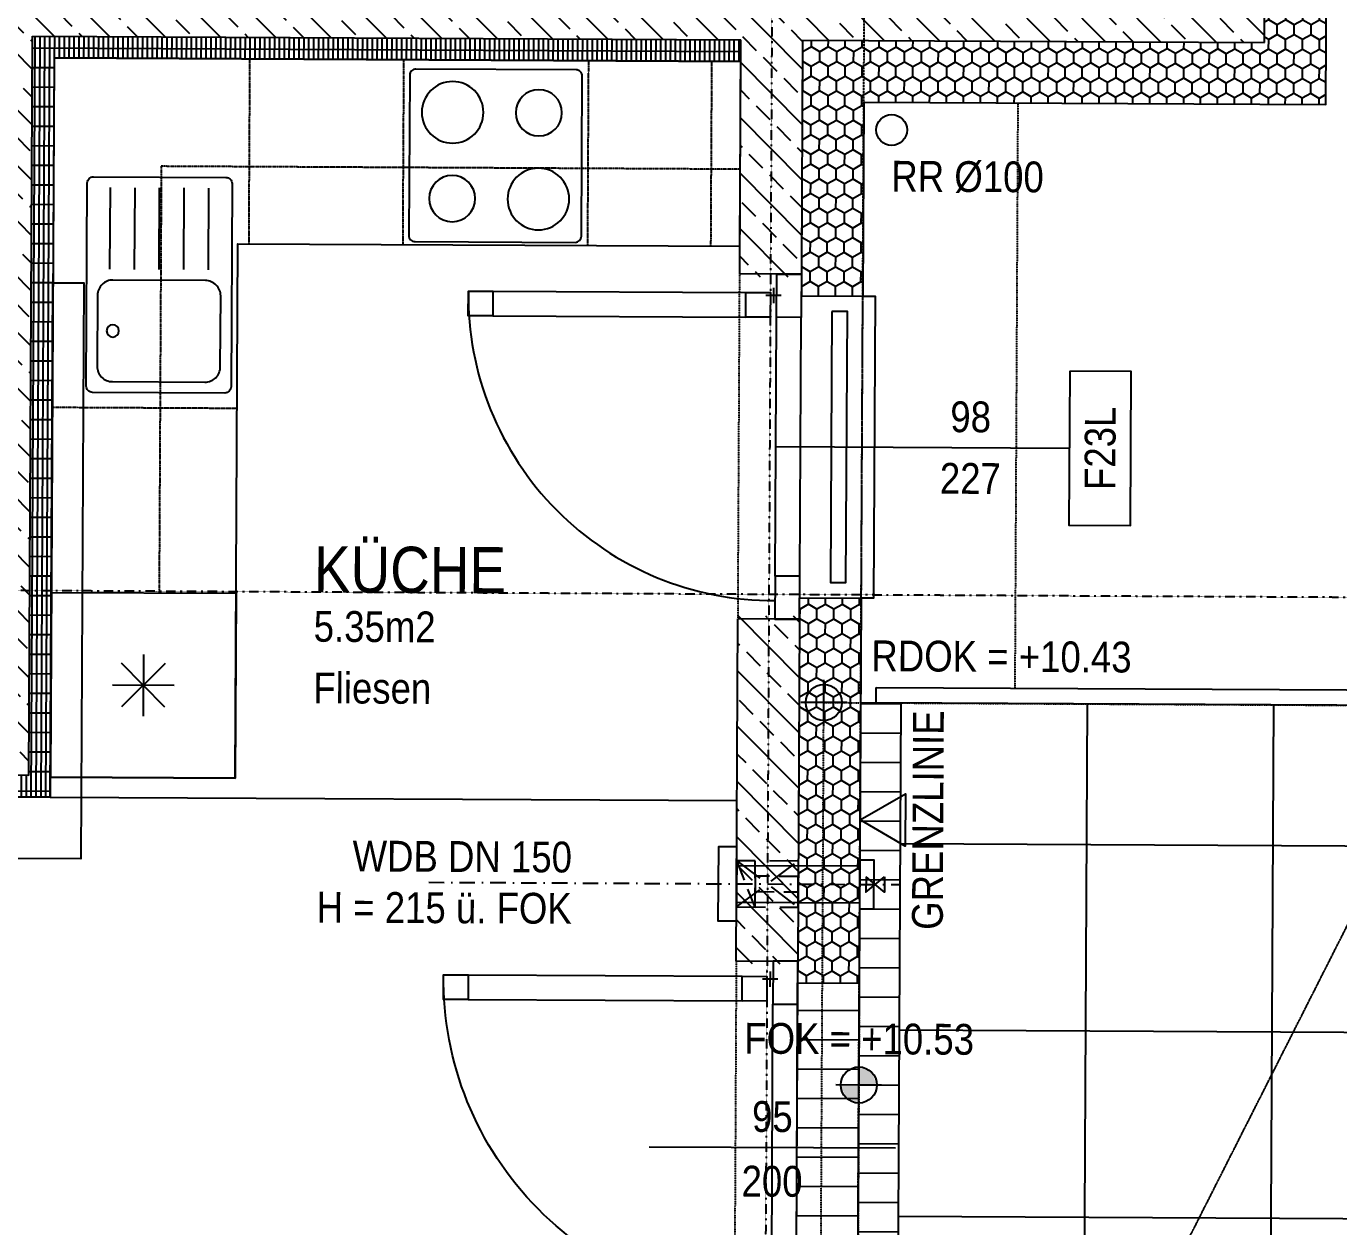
# Model space of a CAD drawing. Header units: millimetres. Extents: x -89828 to -25315, y -35442 to 69272.
# Drawn here: x -75073 to -70811, y 27855 to 31753 of the extents above; entities that cross this region are included whole.
import ezdxf
from ezdxf.enums import TextEntityAlignment as Align

# ---------------------------------------------------------------- set-up
doc = ezdxf.new("R2010")
doc.units = ezdxf.units.MM
for name, pattern in [('HIDDEN2', [0.1875, 0.125, -0.0625]), ('STRICHLINIE', [0.75, 0.5, -0.25]), ('STRICHPUNKT', [1, 0.5, -0.25, 0, -0.25])]:
    doc.linetypes.add(name, pattern=pattern)
for name, color, linetype in [('01-ANS-G00-L04-M0', 8, 'Continuous'), ('01-BFL-G00-L04-M0', 10, 'Continuous'), ('01-HID-G00-L04-ENTWÄSSERUNG', 8, 'HIDDEN2'), ('01-SYM-G00-L04-M0', 8, 'Continuous'), ('01-TXT---------M0', 1, 'Continuous'), ('01-TXT---------PP', 1, 'Continuous'), ('01-TXT-G00-L04-M0', 1, 'Continuous'), ('02-ANS-G00-L04-M0', 8, 'Continuous'), ('02-ANS-G00-L04-Rigol', 8, 'Continuous'), ('02-AXO-G00-L04-M0', 8, 'STRICHPUNKT'), ('02-DIM-G00-L04-BEHÖRDE', 20, 'Continuous'), ('02-DIM-G00-L04-ROHBAU', 8, 'Continuous'), ('02-FIL-G00-L04-LILA', 223, 'Continuous'), ('02-FIL-G00-L04-ORANGE', 40, 'Continuous'), ('02-FIL-G00-L04-PLATTENBELAG', 253, 'Continuous'), ('02-FIL-G00-L04-STB', 8, 'Continuous'), ('02-HID-G00-L04-M0', 8, 'HIDDEN2'), ('02-TWA---------M0', 4, 'Continuous'), ('02-TWA-G00-L04-M0', 4, 'Continuous'), ('02-WDA---------M0', 8, 'Continuous'), ('02-WDA-G00-L04-M0', 8, 'Continuous'), ('02-ZWA-G00-L04-M0', 2, 'Continuous'), ('03-ANS-G00-L04-M0', 8, 'Continuous'), ('03-SYM-G00-L04-M0', 8, 'Continuous'), ('04-HLP---------M0', 8, 'HIDDEN2'), ('04-STO---------M0', 1, 'Continuous'), ('04-SYM---------EP', 8, 'Continuous'), ('04-SYM-G00-L04-EP', 8, 'Continuous'), ('04-TXT---------EP', 8, 'Continuous'), ('04-TXT-G00-L04-M0', 8, 'Continuous'), ('04-TXT-G00-L04-POS', 8, 'Continuous'), ('05-SYM---------M0', 8, 'Continuous'), ('05-TXT---------PP', 8, 'Continuous'), ('05-TXT--------M0', 8, 'Continuous'), ('07-SAN---------M0', 8, 'Continuous'), ('07-SAN-G00-L04-Küche', 8, 'Continuous'), ('07-SAN-G00-L04-M0', 8, 'Continuous')]:
    doc.layers.add(name, color=color, linetype=linetype)
doc.styles.add('ARIAL', font='arial.ttf', dxfattribs={"width": 0.85})
doc.dimstyles.new('pp chromy&schneider', dxfattribs={"dimscale": 0.005, "dimtxt": 25, "dimasz": 10, "dimexe": 0, "dimexo": 0, "dimgap": 5, "dimtad": 1, "dimdec": 1, "dimlfac": 100, "dimrnd": 0.1, "dimzin": 9, "dimdsep": 46, "dimtxsty": 'ARIAL', "dimblk": 'c&s kote', "dimcen": 0, "dimse1": 1, "dimse2": 1, "dimclrd": 8, "dimclrt": 8, "dimadec": 0, "dimazin": 0, "dimtfac": 0.75, "dimtdec": 1, "dimtix": 1, "dimtmove": 2, "dimatfit": 0, "dimldrblk": 'NONE', "dimfxl": 1, "dimtolj": 1, "dimlwd": -1, "dimarcsym": 0})
pattern_1 = [(134.70755, (-111790.2, -17025.04), (-90.25976, -89.34302), []), (134.70755, (-111789.75, -16935.24), (-90.25976, -89.34302), [63.5, -31.75])]
pattern_2 = [(89.70755, (-111790.204, -17025.04), (-27.252854, 47.764726), [31.75, -63.5]), (209.70755, (-111790.204, -17025.04), (-27.73904, -47.484027), [31.75, -63.5]), (149.70755, (-111790.204, -17025.04), (-54.991893, 0.280699), [-63.5, 31.75])]

# ---------------------------------------------------------------- blocks, each defined once
blk = doc.blocks.new('FENSTER_120')
at = {"layer": '02-WDA---------M0'}
for points in [[(-0.06, 0), (-0.06, -0.2)], [(-1.04, 0), (-1.04, -0.2)]]:
    blk.add_lwpolyline(points, dxfattribs=at)
at = {"layer": '04-HLP---------M0', "linetype": 'Continuous'}
for points in [[(-0.13, 1.001), (-0.13, 1.081), (-0.05, 1.081), (-0.05, 1.001)], [(-0.13, 0.1), (-0.13, 0.18), (-0.05, 0.18), (-0.05, 0.1)]]:
    blk.add_lwpolyline(points, close=True, dxfattribs=at)
for points in [[(-0.13, 1.001), (-0.13, 0.18)], [(-0.05, 1.001), (-0.05, 0.18)]]:
    blk.add_lwpolyline(points, dxfattribs=at)
at = {"layer": '04-HLP---------M0'}
for points in [[(-0.034, 0.09), (-0.084, 0.09)], [(-0.059, 0.065), (-0.059, 0.115)]]:
    blk.add_lwpolyline(points, dxfattribs=at)
at = {"layer": '04-HLP---------M0', "linetype": 'Continuous'}
blk.add_arc((-0.059, 0.09), 0.991, 89.5354, 180.5162, dxfattribs=at)
at = {"layer": '04-STO---------M0'}
for points in [[(-1.11, 0), (-0.97, 0), (-0.97, 0.08), (-1.11, 0.08)], [(0.01, 0), (-0.13, 0), (-0.13, 0.08), (0.01, 0.08)]]:
    blk.add_lwpolyline(points, close=True, dxfattribs=at)
at = {"layer": '04-SYM---------EP'}
for p, q in [((-0.97, 0.08), (-0.13, 0.08)), ((-0.97, 0), (-0.13, 0))]:
    blk.add_line(p, q, dxfattribs=at)
blk = doc.blocks.new('04-TXT')
blk.add_line((0, 0), (0.9529, 0))
at = {"layer": '04-TXT---------EP', "color": 8, "style": 'ARIAL', "width": 0.85}
blk.add_attdef('WIDTH', text='', height=0.1, dxfattribs=at).set_placement((0.6322, 0.05), align=Align.CENTER)
blk.add_attdef('HEIGHT', text='', height=0.1, dxfattribs=at).set_placement((0.6322, -0.05), align=Align.TOP_CENTER)
blk = doc.blocks.new('03-rar')
blk.add_circle((0, 0), 0.05)
at = {"layer": '01-TXT---------M0', "color": 8, "style": 'ARIAL', "width": 0.85}
blk.add_attdef('RR', text='', height=0.1, dxfattribs=at).set_placement((0, 0.1), align=Align.CENTER)
blk = doc.blocks.new('01-HK3')
blk.add_lwpolyline([(0, 0), (0.0423, 0.0732), (-0.0423, 0.0732)], close=True)
at = {"color": 0, "style": 'ARIAL', "width": 0.85}
blk.add_attdef('HEIGHT', text='', height=0.05, dxfattribs=at).set_placement((0, 0.35), align=Align.TOP_CENTER)
blk = doc.blocks.new('05-TXT')
at = {"layer": '05-TXT--------M0'}
blk.add_line((-0.4, 0), (0.4, 0), dxfattribs=at)
at = {"layer": '05-TXT--------M0', "color": 8, "style": 'ARIAL', "width": 0.85}
blk.add_attdef('BREITE', text='', height=0.1, dxfattribs=at).set_placement((0, 0.05), align=Align.CENTER)
blk.add_attdef('HÖHE', text='', height=0.1, rotation=360, dxfattribs=at).set_placement((0, -0.06), align=Align.TOP_CENTER)
blk = doc.blocks.new('kochfeld')
blk.add_lwpolyline([(-0.28, -0.55), (-0.28, -0.03, -0.414214), (-0.26, -0.01), (0.26, -0.01, -0.414214), (0.28, -0.03), (0.28, -0.55, -0.414214), (0.26, -0.57), (-0.26, -0.57, -0.414214)], format="xyb", close=True)
for centre, radius in [((-0.14, -0.15), 0.075), ((0.14, -0.15), 0.1), ((-0.14, -0.43), 0.1), ((0.14, -0.43), 0.075)]:
    blk.add_circle(centre, radius)
blk = doc.blocks.new('Spüle')
for points in [[(0.4, -0.02), (-0.26, -0.02, 0.414214), (-0.28, -0.04), (-0.28, -0.47, 0.414214), (-0.26, -0.49), (0.4, -0.49, 0.414214), (0.42, -0.47), (0.42, -0.04, 0.414214)], [(-0.195, -0.055), (0.035, -0.055, -0.414214), (0.085, -0.105), (0.085, -0.405, -0.414214), (0.035, -0.455), (-0.195, -0.455, -0.414214), (-0.245, -0.405), (-0.245, -0.105, -0.414214)]]:
    blk.add_lwpolyline(points, format="xyb", close=True)
for points in [[(0.12, -0.095), (0.385, -0.095)], [(0.12, -0.175), (0.385, -0.175)], [(0.12, -0.255), (0.385, -0.255)], [(0.12, -0.335), (0.385, -0.335)], [(0.12, -0.415), (0.385, -0.415)]]:
    blk.add_lwpolyline(points)
blk.add_circle((-0.08, -0.405), 0.02)
blk = doc.blocks.new('Kühlschrank')
blk.add_lwpolyline([(-0.3, 0), (0.3, 0), (0.3, -0.6), (-0.3, -0.6)], close=True)
for points in [[(0, -0.2), (0, -0.4)], [(0.0707, -0.2293), (-0.0707, -0.3707)], [(-0.0707, -0.2293), (0.0707, -0.3707)], [(-0.1, -0.3), (0.1, -0.3)]]:
    blk.add_lwpolyline(points)
blk = doc.blocks.new('01-SQM')
at = {"layer": '01-TXT---------M0', "color": 1, "style": 'ARIAL', "width": 0.85}
blk.add_attdef('ROOM', (0, 0), '', height=0.15, dxfattribs=at)
blk.add_attdef('AREA', text='', height=0.1, dxfattribs=at).set_placement((0, -0.06), align=Align.TOP_LEFT)
at = {"layer": '01-TXT---------PP', "color": 1, "style": 'ARIAL', "width": 0.85}
blk.add_attdef('NR', text='', height=0.15, dxfattribs=at).set_placement((-0.1173, 0), align=Align.RIGHT)
blk.add_attdef('FLOOR', text='', height=0.1, dxfattribs=at).set_placement((0, -0.26), align=Align.TOP_LEFT)
blk = doc.blocks.new('WANDLÜFER')
at = {"layer": '02-TWA---------M0', "linetype": 'HIDDEN2', "ltscale": 0.75}
for points in [[(0.075, 0), (0.075, -0.2), (-0.075, -0.2), (-0.075, 0), (0.075, 0)], [(-0.075, 0), (0.075, -0.2)], [(0.075, 0), (-0.075, -0.2)]]:
    blk.add_lwpolyline(points, dxfattribs=at)
at = {"layer": '07-SAN---------M0', "linetype": 'STRICHPUNKT', "ltscale": 0.1}
blk.add_lwpolyline([(0, 1), (0, -0.53)], dxfattribs=at)
at = {"layer": '07-SAN---------M0'}
for points in [[(0, 0), (-0.12, 0), (-0.12, 0.06), (0.12, 0.06), (0.12, 0)], [(0.08, -0.4), (-0.08, -0.4), (-0.08, -0.445), (0.08, -0.445)]]:
    blk.add_lwpolyline(points, close=True, dxfattribs=at)
for points in [[(-0.06, 0), (-0.06, -0.4)], [(0.06, 0), (0.06, -0.4)]]:
    blk.add_lwpolyline(points, dxfattribs=at)
blk = doc.blocks.new('c&s kote')
at = {"color": 8}
for p, q in [((0, -2), (0, 2)), ((0, 2), (0, -2)), ((-2, 0), (2, 0)), ((2, 0), (-2, 0))]:
    blk.add_line(p, q, dxfattribs=at)
blk.add_circle((0, 0), 0.5, dxfattribs=at)
blk = doc.blocks.new('*D358')
at = {"layer": '02-DIM-G00-L04-ROHBAU', "color": 8, "transparency": 16777216}
blk.add_arc((-84106.7, 21100.8), 1076, 180.0171, 269.7049, dxfattribs=at)
at = {"layer": 'Defpoints', "color": 0, "transparency": 16777216}
for p in [(-84004.5, 41133.9), (-89295.3, 21099.5), (-71706.6, 21103.9), (-85039.4, 20564.2), (-84118.8, 18734.2)]:
    blk.add_point(p, dxfattribs=at)
at = {"layer": '02-DIM-G00-L04-ROHBAU', "color": 8, "transparency": 16777216, "xscale": 0.05, "yscale": 0.05, "zscale": 0.05}
for p, rotation in [((-85182.7, 21100.5), 90.01578644530409), ((-84112.2, 20024.8), 359.7062180805232)]:
    blk.add_blockref('c&s kote', p, dxfattribs=dict(at, rotation=rotation))
at = {"layer": '02-DIM-G00-L04-ROHBAU', "color": 8, "transparency": 16777216, "insert": (-84869.4, 20341.8), "char_height": 0.125, "attachment_point": 5, "rotation": 314.861, "style": 'ARIAL'}
blk.add_mtext('\\A1;90°', dxfattribs=at)
blk = doc.blocks.new('_None')
blk = doc.blocks.new('türachse&qualität')
at = {"layer": '05-SYM---------M0'}
blk.add_line((-0.4, 0), (-0.4, 0), dxfattribs=at)
at = {"layer": '05-TXT---------PP'}
blk.add_lwpolyline([(-0.5, -0.25), (-0.5, 0.25), (-0.7, 0.25), (-0.7, -0.25)], close=True, dxfattribs=at)
at = {"layer": '05-TXT---------PP', "color": 8, "style": 'ARIAL', "text_generation_flag": 6, "width": 0.85}
blk.add_attdef('POS.NR.', text='', height=0.1, rotation=270, dxfattribs=at).set_placement((-0.6529, -0.0112), align=Align.TOP_CENTER)
blk = doc.blocks.new('FENSTER_214')
at = {"layer": '02-WDA---------M0'}
for points in [[(-2.19, 0), (-2.19, 0.2)], [(-0.07, 0), (-0.07, 0.1999)]]:
    blk.add_lwpolyline(points, dxfattribs=at)
at = {"layer": '04-HLP---------M0'}
for points in [[(-0.059, -0.065), (-0.059, -0.115)], [(-0.034, -0.09), (-0.084, -0.09)]]:
    blk.add_lwpolyline(points, dxfattribs=at)
at = {"layer": '04-HLP---------M0', "linetype": 'Continuous'}
for points in [[(-0.13, -0.1), (-0.13, -0.18), (-0.05, -0.18), (-0.05, -0.1)], [(-0.13, -1.07), (-0.13, -1.15), (-0.05, -1.15), (-0.05, -1.07)]]:
    blk.add_lwpolyline(points, close=True, dxfattribs=at)
for points in [[(-0.13, -1.07), (-0.13, -0.18)], [(-0.05, -1.07), (-0.05, -0.18)]]:
    blk.add_lwpolyline(points, dxfattribs=at)
blk.add_arc((-0.059, -0.09), 1.06, 179.4838, 270.4646, dxfattribs=at)
at = {"layer": '04-STO---------M0'}
for points in [[(-1.09, 0), (-1.17, 0), (-1.17, -0.08), (-1.09, -0.08)], [(-0.14, 0), (0, 0), (0, -0.08), (-0.14, -0.08)], [(-2.12, 0), (-2.26, 0), (-2.26, -0.08), (-2.12, -0.08)]]:
    blk.add_lwpolyline(points, close=True, dxfattribs=at)
at = {"layer": '04-SYM---------EP'}
for p, q in [((-2.12, 0), (-0.14, 0)), ((-2.12, -0.08), (-0.14, -0.08))]:
    blk.add_line(p, q, dxfattribs=at)
blk = doc.blocks.new('01-HK1')
for p, q in [((-0.0005, -0.0742), (-0.0005, 0.0742)), ((0.0737, 0), (-0.0747, 0))]:
    blk.add_line(p, q)
blk.add_circle((-0.0005, 0), 0.0586)
for points in [[(-0.0005, 0.0586), (0.0409, 0.0414), (-0.0005, 0)], [(-0.0005, 0), (0.0581, 0), (0.0409, 0.0414)], [(-0.0591, 0), (-0.0419, -0.0414), (-0.0005, 0)], [(-0.0419, -0.0414), (-0.0005, -0.0586), (-0.0005, 0)]]:
    blk.add_solid(points)
at = {"layer": '01-TXT---------M0', "color": 8, "style": 'ARIAL', "width": 0.85}
blk.add_attdef('HEIGHT', text='', height=0.1, dxfattribs=at).set_placement((0, 0.2), align=Align.TOP_CENTER)
blk = doc.blocks.new('07_Kemper-ventil')
at = {"layer": '02-TWA---------M0', "linetype": 'HIDDEN2', "ltscale": 0.5}
for points in [[(-0.075, 0), (-0.075, -0.06), (0.075, -0.06), (0.075, 0), (-0.075, 0)], [(-0.025, -0.06), (-0.025, -0.2), (0.025, -0.2), (0.025, -0.06)]]:
    blk.add_lwpolyline(points, close=True, dxfattribs=at)
blk.add_lwpolyline([(-0.075, -0.06), (0.075, 0)], dxfattribs=at)
at = {"layer": '07-SAN---------M0', "linetype": 'STRICHPUNKT', "ltscale": 0.1}
blk.add_lwpolyline([(0, 0), (0, -0.48)], dxfattribs=at)
at = {"layer": '07-SAN---------M0'}
for points in [[(0.025, -0.42), (-0.025, -0.42), (0, -0.45), (0.025, -0.42)], [(0.025, -0.48), (-0.025, -0.48), (0, -0.45), (0.025, -0.48)]]:
    blk.add_lwpolyline(points, close=True, dxfattribs=at)
blk = doc.blocks.new('01-HK2')
for p, q in [((0, -0.098), (0, 0.098)), ((0.098, 0), (-0.098, 0))]:
    blk.add_line(p, q)
blk.add_circle((0, 0), 0.0773)
at = {"layer": '01-TXT---------M0', "color": 8, "style": 'ARIAL', "width": 0.85}
blk.add_attdef('HEIGHT', text='', height=0.1, rotation=360, dxfattribs=at).set_placement((0, 0.132), align=Align.BOTTOM_CENTER)
blk = doc.blocks.new('*D401')
at = {"layer": '02-DIM-G00-L04-ROHBAU', "color": 8, "transparency": 16777216}
blk.add_arc((-84017.6, 38567), 783.2, 89.7112, 180.3764, dxfattribs=at)
at = {"layer": 'Defpoints', "color": 0, "transparency": 16777216}
for p in [(-84004.5, 41133.9), (-84408.4, 39245.7), (-66186.8, 38685.2), (-89206.3, 38532.5), (-84118.8, 18734.2)]:
    blk.add_point(p, dxfattribs=at)
at = {"layer": '02-DIM-G00-L04-ROHBAU', "color": 8, "transparency": 16777216, "xscale": 0.05, "yscale": 0.05, "zscale": 0.05}
for p, rotation in [((-84013.6, 39350.1), 359.709378319148), ((-84800.7, 38561.8), 270.3781979327374)]:
    blk.add_blockref('c&s kote', p, dxfattribs=dict(at, rotation=rotation))
at = {"layer": '02-DIM-G00-L04-ROHBAU', "color": 8, "transparency": 16777216, "insert": (-84571.9, 39120.4), "char_height": 0.125, "attachment_point": 5, "rotation": 45.0438, "style": 'ARIAL'}
blk.add_mtext('\\A1;91°', dxfattribs=at)
blk = doc.blocks.new('*D400')
at = {"layer": '02-DIM-G00-L04-ROHBAU', "color": 8, "transparency": 16777216}
blk.add_arc((-84037, 34766.4), 799.5, 89.7111, 179.704, dxfattribs=at)
at = {"layer": 'Defpoints', "color": 0, "transparency": 16777216}
for p in [(-84004.5, 41133.9), (-84433.2, 35460.8), (-89225.4, 34792.9), (-66207.2, 34675.4), (-84118.8, 18734.2)]:
    blk.add_point(p, dxfattribs=at)
at = {"layer": '02-DIM-G00-L04-ROHBAU', "color": 8, "transparency": 16777216, "xscale": 0.05, "yscale": 0.05, "zscale": 0.05}
for p, rotation in [((-84032.9, 35565.8), 359.7093409936003), ((-84836.4, 34770.5), 269.7057576421179)]:
    blk.add_blockref('c&s kote', p, dxfattribs=dict(at, rotation=rotation))
at = {"layer": '02-DIM-G00-L04-ROHBAU', "color": 8, "transparency": 16777216, "insert": (-84599.5, 35334.6), "char_height": 0.125, "attachment_point": 5, "rotation": 44.7075, "style": 'ARIAL'}
blk.add_mtext('\\A1;90°', dxfattribs=at)

msp = doc.modelspace()

# ---------------------------------------------------------------- hatches: boundary and pattern name
at = {"layer": '02-ANS-G00-L04-Rigol', "true_color": 0x636466}
h = msp.add_hatch(dxfattribs=at)
h.set_pattern_fill('ANSI31', color=251, scale=30, angle=422.0465413, style=0)
h.set_pattern_definition([(179.70755, (-2140.62, 55103.76), (-0.48618, -95.24876), [])])
h.paths.add_polyline_path([(-72251.7145, 25973.6447), (-72381.7128, 25974.3083), (-72363.4272, 29556.7293), (-72233.4289, 29556.0657)])
h = msp.add_hatch(dxfattribs=at)
h.set_pattern_fill('ANSI31', color=251, scale=30, angle=422.0465413, style=0)
h.set_pattern_definition([(179.70755, (-2338.89, 55442.24), (-0.48618, -95.24876), [])])
h.paths.add_polyline_path([(-72378.8929, 26526.7688), (-72578.8903, 26527.7896), (-72568.0696, 28647.7311), (-72368.0722, 28646.7103)])
at = {"layer": '02-FIL-G00-L04-LILA', "true_color": 0x636466}
h = msp.add_hatch(dxfattribs=at)
h.set_pattern_fill('HONEY', color=251, scale=10, angle=197.0465413, style=0)
h.set_pattern_definition(pattern_2)
h.paths.add_polyline_path([(-70853.4935, 31499.0476), (-70848.2872, 32519.0343), (-71048.2846, 32520.0551), (-71048.5909, 32460.0559), (-71052.4701, 31700.0658), (-72552.4506, 31707.7221), (-72556.3808, 30937.7322), (-72556.687, 30877.7329), (-72356.6896, 30876.7121), (-72353.474, 31506.7039)])
h = msp.add_hatch(dxfattribs=at)
h.set_pattern_fill('HONEY', color=251, scale=10, angle=197.0465413, style=0)
h.set_pattern_definition(pattern_2)
h.paths.add_polyline_path([(-72368.0722, 28646.7103), (-72361.6918, 29896.7249), (-72561.6892, 29897.7457), (-72561.9954, 29837.7465), (-72567.7633, 28707.7304), (-72568.0696, 28647.7311)])
at = {"layer": '02-FIL-G00-L04-ORANGE', "true_color": 0x636466}
h = msp.add_hatch(dxfattribs=at)
h.set_pattern_fill('GRATE', color=251, scale=20, angle=197.0465413, style=0)
h.set_pattern_definition([(89.70755, (-111790.204, -17025.04), (-15.8747932, 0.0810293), []), (179.70755, (-111790.204, -17025.04), (-0.32412, -63.49917), [])])
h.paths.add_polyline_path([(-75064.6681, 29320.5139), (-76024.6556, 29325.4139), (-76025.0129, 29255.4148), (-74995.0263, 29250.1575), (-74982.7762, 31650.1263), (-72752.8052, 31638.7439), (-72752.4479, 31708.743), (-75052.418, 31720.4826)])
at = {"layer": '02-FIL-G00-L04-STB', "true_color": 0x636466}
h = msp.add_hatch(dxfattribs=at)
h.set_pattern_fill('ANSI33', color=251, scale=20, angle=197.0465413, style=0)
h.set_pattern_definition(pattern_1)
h.paths.add_polyline_path([(-71048.5909, 32460.0559), (-71248.5883, 32461.0768), (-71251.4466, 31901.084), (-75251.3945, 31921.5009), (-75263.6446, 29521.5321), (-76513.6283, 29527.9124), (-76511.0762, 30027.9059), (-76831.0721, 30029.5392), (-76832.0929, 29829.5418), (-76712.0945, 29828.9293), (-76720.1336, 28253.9498), (-76520.1362, 28252.929), (-76514.6492, 29327.915), (-75064.6681, 29320.5139), (-75052.418, 31720.4826), (-72752.4479, 31708.743), (-72756.3782, 30938.753), (-72556.3808, 30937.7322), (-72552.4506, 31707.7221), (-71052.4701, 31700.0658)])
h = msp.add_hatch(dxfattribs=at)
h.set_pattern_fill('ANSI33', color=251, scale=20, angle=197.0465413, style=0)
h.set_pattern_definition(pattern_1)
h.paths.add_polyline_path([(-72761.9928, 29838.7673), (-72767.7607, 28708.7512), (-72567.7633, 28707.7304), (-72561.9954, 29837.7465)])

# ---------------------------------------------------------------- linework, layer by layer
at = {"layer": '01-ANS-G00-L04-M0', "color": 251, "true_color": 0x636466}
msp.add_lwpolyline([(-74995.0263, 29250.1575), (-72765.0553, 29238.7751)], dxfattribs=at)
at = {"layer": '01-BFL-G00-L04-M0', "color": 251, "linetype": 'STRICHLINIE', "ltscale": 0.5, "true_color": 0x636466}
msp.add_lwpolyline([(-72381.8572, 25963.6229), (-72315.5535, 38953.4547), (-69315.9307, 38976.6668)], dxfattribs=at)
at = {"layer": '01-HID-G00-L04-ENTWÄSSERUNG', "color": 251, "true_color": 0x636466}
msp.add_lwpolyline([(-72154.7746, 25615.613), (-72282.2246, 25873.7992), (-70422.2187, 29546.8208)], dxfattribs=at)
at = {"layer": '02-ANS-G00-L04-M0', "color": 251, "true_color": 0x636466}
for points in [[(-72356.6896, 30876.7121), (-72316.6902, 30876.5079), (-72321.6923, 29896.5207), (-72361.6918, 29896.7249)], [(-72313.1726, 29606.4734), (-69913.2039, 29594.2233), (-69933.8249, 25554.276), (-72333.7936, 25566.5261), (-72333.5384, 25616.5254), (-69983.569, 25604.5305), (-69963.4585, 29544.4792), (-72313.4278, 29556.4741), (-72313.1726, 29606.4734)]]:
    msp.add_lwpolyline(points, dxfattribs=at)
msp.add_lwpolyline([(-72456.9436, 30827.2232), (-72461.4353, 29947.2346), (-72411.4359, 29946.9794), (-72406.9442, 30826.968)], close=True, dxfattribs=at)
at = {"layer": '02-ANS-G00-L04-Rigol', "color": 251, "true_color": 0x636466}
for points in [[(-72251.7145, 25973.6447), (-72381.7128, 25974.3083), (-72363.4272, 29556.7293), (-72233.4289, 29556.0657)], [(-72378.8929, 26526.7688), (-72578.8903, 26527.7896), (-72568.0696, 28647.7311), (-72368.0722, 28646.7103)]]:
    msp.add_lwpolyline(points, close=True, dxfattribs=at)
at = {"layer": '02-AXO-G00-L04-M0', "color": 251, "true_color": 0x636466}
for points in [[(-72604.6351, 41075.705), (-72718.9693, 18675.9968)], [(-68231.6945, 29885.6444), (-89249.9213, 29992.9271)]]:
    msp.add_lwpolyline(points, dxfattribs=at)
at = {"layer": '02-FIL-G00-L04-PLATTENBELAG', "color": 251, "true_color": 0x636466}
for points in [[(-71628.4368, 29552.9777), (-71648.5473, 25613.029)], [(-71023.4447, 29549.8897), (-71043.5552, 25609.941)], [(-69965.7936, 29086.9852), (-72235.7641, 29098.5717)], [(-69968.8817, 28481.993), (-72238.8521, 28493.5796)], [(-69971.9697, 27877.0009), (-72241.9402, 27888.5875)]]:
    msp.add_lwpolyline(points, dxfattribs=at)
at = {"layer": '02-HID-G00-L04-M0', "color": 251, "true_color": 0x636466}
for points in [[(-71853.4805, 31504.1518), (-71863.1785, 29604.1765)], [(-72762.0439, 29828.7675), (-72756.3271, 30948.7529)], [(-72767.7097, 28718.7511), (-72779.245, 26458.8114)], [(-72368.0722, 28646.7103), (-72378.8929, 26526.7688)]]:
    msp.add_lwpolyline(points, dxfattribs=at)
at = {"layer": '02-HID-G00-L04-M0', "color": 251, "ltscale": 0.5, "true_color": 0x636466}
msp.add_lwpolyline([(-72361.6918, 29896.7249), (-72356.6896, 30876.7121)], dxfattribs=at)
at = {"layer": '02-HID-G00-L04-M0', "color": 251, "true_color": 0x636466}
msp.add_lwpolyline([(-69983.569, 25604.5305), (-72503.5362, 25617.3931), (-72483.4256, 29557.3418), (-69963.4585, 29544.4792)], close=True, dxfattribs=at)
at = {"layer": '02-TWA-G00-L04-M0', "color": 251, "true_color": 0x636466}
for p, q in [((-75064.6681, 29320.5139), (-75052.418, 31720.4826)), ((-75052.418, 31720.4826), (-72752.4479, 31708.743)), ((-72552.4506, 31707.7221), (-72556.3297, 30947.732)), ((-72552.4506, 31707.7221), (-71052.4701, 31700.0658)), ((-72562.0465, 29827.7466), (-72567.7123, 28717.7302))]:
    msp.add_line(p, q, dxfattribs=at)
for points in [[(-71052.4701, 31700.0658), (-71048.5909, 32460.0559)], [(-72756.3271, 30948.7529), (-72752.4479, 31708.743)], [(-72556.3297, 30947.732), (-72756.3271, 30948.7529)], [(-72767.7097, 28718.7511), (-72762.0439, 29828.7675)], [(-72562.0465, 29827.7466), (-72762.0439, 29828.7675)], [(-75064.6681, 29320.5139), (-76514.6492, 29327.915)], [(-72767.7097, 28718.7511), (-72567.7123, 28717.7302)]]:
    msp.add_lwpolyline(points, dxfattribs=at)
at = {"layer": '02-WDA-G00-L04-M0', "color": 251, "true_color": 0x636466}
for p, q in [((-72353.474, 31506.7039), (-72356.6896, 30876.7121)), ((-72361.6918, 29896.7249), (-72368.0722, 28646.7103))]:
    msp.add_line(p, q, dxfattribs=at)
msp.add_lwpolyline([(-72353.474, 31506.7039), (-70853.4935, 31499.0476), (-70835.6288, 34999.002), (-72335.6093, 35006.6583)], dxfattribs=at)
at = {"layer": '02-ZWA-G00-L04-M0', "color": 251, "true_color": 0x636466}
msp.add_line((-74982.7762, 31650.1263), (-72752.8052, 31638.7439), dxfattribs=at)
msp.add_lwpolyline([(-74982.7762, 31650.1263), (-74995.0263, 29250.1575), (-76030.0128, 29255.4404)], dxfattribs=at)
at = {"layer": '03-ANS-G00-L04-M0', "color": 251, "true_color": 0x636466}
msp.add_lwpolyline([(-74995.0263, 29250.1575), (-74986.5023, 30920.1358), (-74886.5036, 30919.6253), (-74896.0484, 29049.6497), (-76136.0323, 29055.9789), (-76135.0114, 29255.9763), (-74995.0263, 29250.1575)], dxfattribs=at)
at = {"layer": '07-SAN-G00-L04-Küche', "color": 251, "linetype": 'HIDDEN2', "ltscale": 0.5, "true_color": 0x636466}
for p, q in [((-74347.7845, 31646.8851), (-74350.847, 31046.8929)), ((-73847.791, 31644.333), (-73850.8535, 31044.3408)), ((-73247.7988, 31641.2705), (-73250.8613, 31041.2783)), ((-72847.804, 31639.2288), (-72850.8665, 31039.2366)), ((-74388.5773, 30512.0785), (-74988.5695, 30515.141))]:
    msp.add_line(p, q, dxfattribs=at)
msp.add_lwpolyline([(-72754.5917, 31288.7484), (-74634.5672, 31298.3443), (-74641.6365, 29913.3624)], dxfattribs=at)
at = {"layer": '07-SAN-G00-L04-M0', "color": 251, "true_color": 0x636466}
msp.add_lwpolyline([(-74994.6945, 29315.1567), (-74394.7023, 29312.0941), (-74385.8465, 31047.0715), (-74385.8465, 31047.0715), (-72755.8678, 31038.7517), (-72752.8052, 31638.7439), (-74982.7762, 31650.1263)], close=True, dxfattribs=at)

# ---------------------------------------------------------------- block references
at = {"layer": '01-SYM-G00-L04-M0', "color": 251, "true_color": 0x636466}
ref = msp.add_blockref('01-HK2', (-72483.4256, 29557.3418), dxfattribs=dict(at, xscale=757.5757580544371, yscale=757.5757580735275, zscale=757.5757580681659, rotation=359.7075491063508))
ref.add_attrib('HEIGHT', 'RDOK = +10.43', dxfattribs={"layer": '01-TXT---------M0', "color": 8, "height": 100, "rotation": 359.7075491, "style": 'ARIAL', "width": 0.85}).set_placement((-72329.1968, 29629.1032), align=Align.BOTTOM_LEFT)
at = {"layer": '01-SYM-G00-L04-M0', "color": 251, "true_color": 0x636466, "xscale": 999.9999999999995, "yscale": 999.9999999999995, "zscale": 999.9999999999995, "rotation": 359.7075493056427}
msp.add_blockref('01-HK1', (-72369.3414, 28315.6215), dxfattribs=at).add_auto_attribs({'HEIGHT': 'FOK = +10.53'})
at = {"layer": '01-TXT-G00-L04-M0', "color": 251, "true_color": 0x636466, "xscale": 999.9999999999995, "yscale": 999.9999999999995, "zscale": 999.9999999999995, "rotation": 359.7075493164815}
msp.add_blockref('01-SQM', (-74139.1694, 29914.8699), dxfattribs=at).add_auto_attribs({'ROOM': 'KÜCHE', 'AREA': '5.35m2', 'FLOOR': 'Fliesen'})
at = {"layer": '02-DIM-G00-L04-BEHÖRDE', "color": 251, "true_color": 0x636466}
ref = msp.add_blockref('01-HK3', (-72365.3668, 29176.7342), dxfattribs=dict(at, xscale=-2000.000000016443, yscale=2000.000000014344, zscale=2000, rotation=269.7075493081418))
ref.add_attrib('HEIGHT', 'GRENZLINIE', dxfattribs={"layer": '0', "color": 0, "extrusion": (0, 0, -1), "height": 100, "rotation": 90.2924507, "style": 'ARIAL', "text_generation_flag": 4, "width": 0.85}).set_placement((72065.3707, 29175.203), align=Align.BOTTOM_CENTER)
at = {"layer": '03-SYM-G00-L04-M0', "color": 251, "true_color": 0x636466}
ref = msp.add_blockref('03-rar', (-72263.2542, 31416.2422), dxfattribs=dict(at, xscale=999.9999999999995, yscale=999.9999999999995, zscale=999.9999999999995, rotation=359.7075492847989))
ref.add_attrib('RR', 'RR %%c100', (-72264.2751, 31216.2448), dxfattribs={"layer": '01-TXT---------M0', "color": 8, "height": 100, "rotation": 359.7075493, "style": 'ARIAL', "width": 0.85})
at = {"layer": '04-SYM-G00-L04-EP', "color": 251, "true_color": 0x636466, "yscale": 999.9999999999995, "zscale": 999.9999999999995}
for name, p, xscale, rotation in [('FENSTER_120', (-72556.3808, 30937.7322), 999.9999999999995, 89.7075493231473), ('FENSTER_214', (-72567.7123, 28717.7302), -999.9999999999995, 269.7075493431573)]:
    msp.add_blockref(name, p, dxfattribs=dict(at, xscale=xscale, rotation=rotation))
at = {"layer": '04-TXT-G00-L04-M0', "color": 251, "true_color": 0x636466, "xscale": 999.9999999999995, "yscale": 999.9999999999995, "zscale": 999.9999999999995}
for name, p, rotation, values in [('04-TXT', (-72639.1871, 30388.1477), 359.7075493164815, {'WIDTH': '98', 'HEIGHT': '227'}), ('05-TXT', (-72650.7993, 28113.1465), 359.7075493139803, {'BREITE': '95', 'HÖHE': '200'})]:
    msp.add_blockref(name, p, dxfattribs=dict(at, rotation=rotation)).add_auto_attribs(values)
at = {"layer": '04-TXT-G00-L04-POS', "color": 251, "true_color": 0x636466}
ref = msp.add_blockref('türachse&qualität', (-72186.267, 30385.8358), dxfattribs=dict(at, xscale=999.9999999999995, yscale=999.9999999999995, zscale=999.9999999999995, rotation=179.7075326359871))
ref.add_attrib('POS.NR.', 'F23L', dxfattribs={"layer": '05-TXT---------PP', "color": 8, "height": 100, "rotation": 89.7075326, "style": 'ARIAL', "width": 0.85}).set_placement((-71586.2748, 30382.7731), align=Align.MIDDLE_CENTER)
at = {"layer": '07-SAN-G00-L04-Küche', "color": 251, "true_color": 0x636466, "yscale": 999.9999999999995, "zscale": 999.9999999999995}
for name, p, xscale, rotation in [('kochfeld', (-73550.8574, 31042.8095), -999.9999999999995, 179.7075493006402), ('Spüle', (-74386.8929, 30842.0742), -999.9999999999995, 269.7075492998024), ('Kühlschrank', (-74393.1711, 29612.0902), 999.9999999999995, 269.7075493164773)]:
    msp.add_blockref(name, p, dxfattribs=dict(at, xscale=xscale, rotation=rotation))
at = {"layer": '07-SAN-G00-L04-M0', "color": 251, "true_color": 0x636466, "yscale": 999.9999999999995, "zscale": 999.9999999999995}
for name, xscale, rotation in [('WANDLÜFER', -999.9999999999995, 89.70754930980723), ('07_Kemper-ventil', 999.9999999999995, 89.70754929980222)]:
    msp.add_blockref(name, (-72766.4335, 28968.7632), dxfattribs=dict(at, xscale=xscale, rotation=rotation))

# ---------------------------------------------------------------- texts
at = {"layer": '07-SAN-G00-L04-M0', "color": 251, "true_color": 0x636466, "insert": (-73301.4266, 28971.494), "char_height": 100, "width": 1538, "attachment_point": 6, "rotation": 359.7075493, "style": 'ARIAL'}
msp.add_mtext('WDB DN 150\\PH = 215 ü. FOK', dxfattribs=at)

# ---------------------------------------------------------------- dimensions: what is measured, and where the dimension line sits
at = {"layer": '02-DIM-G00-L04-ROHBAU', "color": 251, "true_color": 0x636466}
for base, line1, line2, picture, middle in [((-85039.3973, 20564.2), ((-84004.4866, 41133.893), (-84118.8208, 18734.1848)), ((-89295.316, 21099.4553), (-71706.5637, 21103.8928)), '*D358', (-84869.3597, 20341.837)), ((-84433.1849, 35460.7757), ((-66207.2204, 34675.3734), (-89225.4211, 34792.8646)), ((-84004.4866, 41133.893), (-84118.8208, 18734.1848)), '*D400', (-84599.4698, 35334.6346)), ((-84408.3585, 39245.6653), ((-89206.3327, 38532.5495), (-66186.753, 38685.2342)), ((-84004.4866, 41133.893), (-84118.8208, 18734.1848)), '*D401', (-84571.8502, 39120.3802))]:
    dim = msp.add_angular_dim_2l(base=base, line1=line1, line2=line2, dimstyle='pp chromy&schneider', override={"dimzin": 8}, dxfattribs=at)
    dim.commit()
    dim.dimension.update_dxf_attribs({"geometry": picture, "text_midpoint": middle})

doc.saveas('drawing.dxf')
